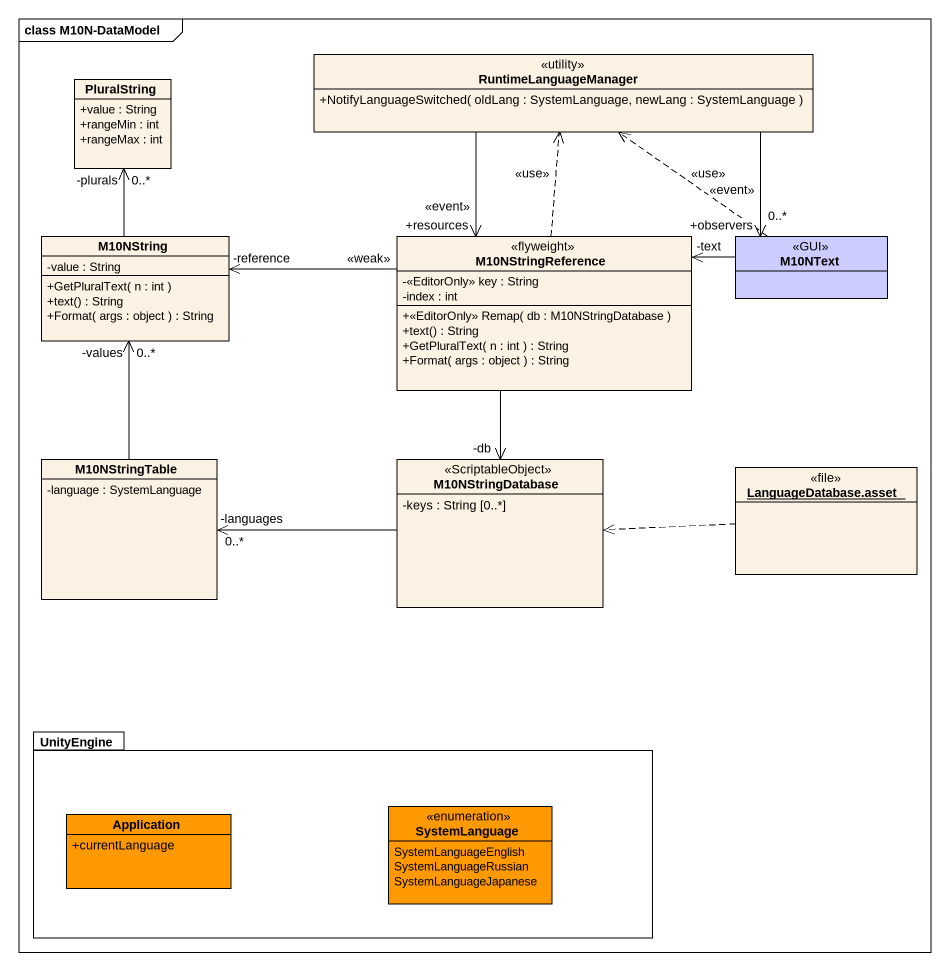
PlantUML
@startuml
mainframe class M10N-DataModel
hide circle
hide empty members
skinparam classAttributeIconSize 0
class PluralString {
  +value : String
  +rangeMin : int
  +rangeMax : int
}
class RuntimeLanguageManager <<utility>> {
  +NotifyLanguageSwitched( oldLang : SystemLanguage, newLang : SystemLanguage )
}
class M10NString {
  -value : String
  +GetPluralText( n : int )
  +text() : String
  +Format( args : object ) : String
}
class M10NStringReference <<flyweight>> {
  -<<EditorOnly>> key : String
  -index : int
  +<<EditorOnly>> Remap( db : M10NStringDatabase )
  +text() : String
  +GetPluralText( n : int ) : String
  +Format( args : object ) : String
}
class M10NText <<GUI>> #CCCCFF
class M10NStringTable {
  -language : SystemLanguage
}
class M10NStringDatabase <<ScriptableObject>> {
  -keys : String [0..*]
}
object "LanguageDatabase.asset" as LanguageDatabase_asset <<file>>
package UnityEngine {
  class Application #FF9900 {
    +currentLanguage
  }
  enum SystemLanguage #FF9900 {
    SystemLanguageEnglish
    SystemLanguageRussian
    SystemLanguageJapanese
  }
}
PluralString "-plurals\n0..*" <-- M10NString
RuntimeLanguageManager --> "+resources\n<<event>>" M10NStringReference
RuntimeLanguageManager --> "+observers\n0..*\n<<event>>" M10NText
M10NString "-values\n0..*" <-- M10NStringTable
M10NStringReference .up.> RuntimeLanguageManager : <<use>>
M10NStringReference "<<weak>>" -left-> "-reference" M10NString
M10NStringReference --> "-db" M10NStringDatabase
M10NText .up.> RuntimeLanguageManager : <<use>>
M10NText -left-> "-text" M10NStringReference
M10NStringDatabase -left-> "-languages\n0..*" M10NStringTable
LanguageDatabase_asset .left.> M10NStringDatabase
@enduml
